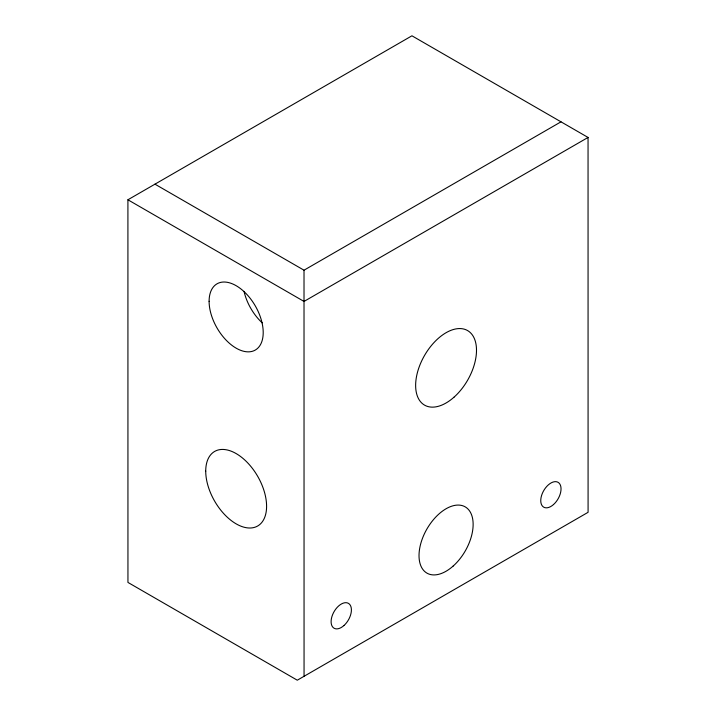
<?xml version="1.0" encoding="UTF-8"?>
<svg xmlns="http://www.w3.org/2000/svg" width="716" height="716" viewBox="0 0 716 716"><rect width="100%" height="100%" fill="white"/><g stroke="black" fill="none" stroke-linecap="round" stroke-linejoin="round"><path stroke-width="1.07" d="M127.913 199.782L411.942 35.8L588.051 137.445L588.087 512.307L297.292 680.2L127.949 582.43L127.913 199.782L304.014 301.436L588.051 137.445M154.96 184.164L304.014 270.2L560.995 121.827M304.014 270.2L304.058 676.298M262.217 322.853A38.252 22.089 60 0 1 244.049 291.394M205.725 471.155A43.041 24.845 60 0 0 251.37 527.943A43.041 24.845 60 0 0 251.37 467.074A43.041 24.845 60 0 0 205.725 471.155M453.953 397.237A43.041 24.845 -60 0 0 467.593 330.577A43.041 24.845 -60 0 0 416.676 375.721A43.041 24.845 -60 0 0 453.953 397.237M553.522 504.538A14.347 8.279 -60 0 0 558.068 482.315A14.347 8.279 -60 0 0 541.099 497.369A14.347 8.279 -60 0 0 553.522 504.538M343.886 625.578A14.347 8.279 -60 0 0 348.432 603.355A14.347 8.279 -60 0 0 331.454 618.4A14.347 8.279 -60 0 0 343.886 625.578M453.076 566.132A38.252 22.089 -60 0 0 465.203 506.865A38.252 22.089 -60 0 0 419.943 546.997A38.252 22.089 -60 0 0 453.076 566.132M209.108 301.311A38.252 22.089 60 0 0 249.678 351.789A38.252 22.089 60 0 0 249.678 297.686A38.252 22.089 60 0 0 209.108 301.311"/></g></svg>
